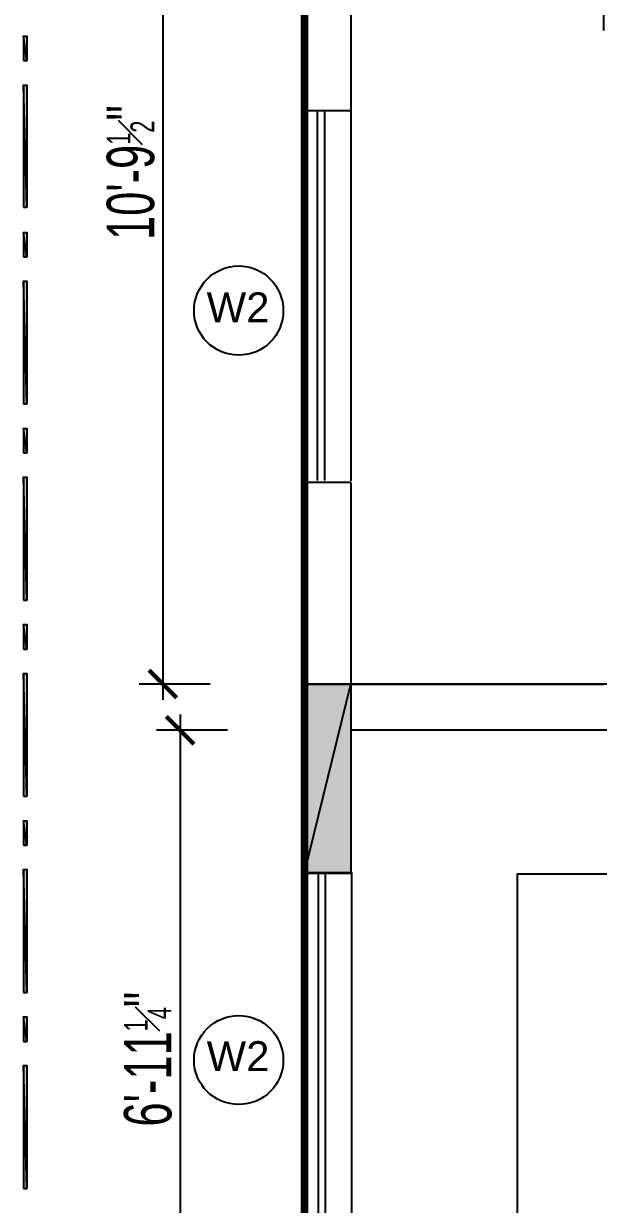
# Model space of a CAD drawing. Header units: feet. Extents: x 2272 to 4893, y 337 to 2916.
# Drawn here: x 3562.7 to 3635.4, y 2372.4 to 2521.8 of the extents above; entities that cross this region are included whole.
import ezdxf

# ---------------------------------------------------------------- set-up
doc = ezdxf.new("R2010")
doc.units = ezdxf.units.FT
doc.layers.add('BNE_COPPER PIPE', color=3, linetype='Continuous')
doc.styles.add('Arial$001', font='arial.ttf', dxfattribs={"height": 2.98458})
doc.styles.add('For DIM', font='ARIALN.TTF', dxfattribs={"width": 0.8})
doc.dimstyles.new('wor dim1', dxfattribs={"dimtxt": 6, "dimasz": 3.5, "dimexe": 3, "dimexo": 2, "dimgap": 1, "dimtad": 1, "dimzin": 3, "dimdsep": 46, "dimlunit": 4, "dimtxsty": 'For DIM', "dimblk1": 'ARCHTICK', "dimblk2": 'ARCHTICK', "dimsah": 1, "dimcen": 0.0625, "dimdle": 2, "dimclrd": 8, "dimclre": 8, "dimclrt": 4, "dimadec": 0, "dimazin": 0, "dimtfac": 0.5, "dimtofl": 0, "dimtmove": 2, "dimatfit": 3, "dimldrblk": 'ARCHTICK', "dimfxl": 6, "dimfxlon": 1, "dimfrac": 1, "dimtolj": 1, "dimtzin": 1, "dimlwe": -1, "dimarcsym": 0})

# ---------------------------------------------------------------- blocks, each defined once
blk = doc.blocks.new('_ARCHTICK')
at = {"color": 0, "linetype": 'ByBlock', "ltscale": 0.5, "const_width": 0.15}
blk.add_lwpolyline([(-0.5, -0.5), (0.5, 0.5)], dxfattribs=at)
blk = doc.blocks.new('*D109')
at = {"layer": 'BNE_COPPER PIPE', "color": 8, "lineweight": -2, "ltscale": 2, "transparency": 16777216}
blk.add_line((3580.33, 2569.74), (3580.33, 2436.23), dxfattribs=at)
at = {"layer": 'BNE_COPPER PIPE', "color": 8, "ltscale": 2, "transparency": 16777216}
for p, q in [((3586.33, 2567.74), (3577.33, 2567.74)), ((3586.33, 2438.23), (3577.33, 2438.23))]:
    blk.add_line(p, q, dxfattribs=at)
at = {"layer": 'Defpoints', "color": 0, "ltscale": 2, "transparency": 16777216}
for p in [(3604.09, 2567.74), (3580.33, 2438.23), (3604.09, 2438.23)]:
    blk.add_point(p, dxfattribs=at)
at = {"layer": 'BNE_COPPER PIPE', "color": 8, "lineweight": -2, "ltscale": 2, "transparency": 16777216, "xscale": 3.5, "yscale": 3.5, "zscale": 3.5}
for p, rotation in [((3580.33, 2567.74), 90), ((3580.33, 2438.23), 270)]:
    blk.add_blockref('_ARCHTICK', p, dxfattribs=dict(at, rotation=rotation))
at = {"layer": 'BNE_COPPER PIPE', "color": 0, "ltscale": 2, "transparency": 16777216, "insert": (3576.27, 2502.98), "char_height": 6, "attachment_point": 5, "rotation": 90, "style": 'For DIM'}
blk.add_mtext('\\A1;10\'-9{\\H0.5x;\\S1#2;}"', dxfattribs=at)
blk = doc.blocks.new('ARCHTICK')
at = {"color": 0, "const_width": 0.15}
blk.add_lwpolyline([(-0.5, -0.5), (0.5, 0.5)], dxfattribs=at)
blk = doc.blocks.new('*D110')
at = {"layer": 'BNE_COPPER PIPE', "color": 8, "lineweight": -2, "ltscale": 2, "transparency": 16777216}
blk.add_line((3582.52, 2434.38), (3582.52, 2347.11), dxfattribs=at)
at = {"layer": 'BNE_COPPER PIPE', "color": 8, "ltscale": 2, "transparency": 16777216}
for p, q in [((3588.52, 2432.38), (3579.52, 2432.38)), ((3588.52, 2349.11), (3579.52, 2349.11))]:
    blk.add_line(p, q, dxfattribs=at)
at = {"layer": 'Defpoints', "color": 0, "ltscale": 2, "transparency": 16777216}
for p in [(3604.09, 2432.38), (3582.52, 2349.11), (3604.09, 2349.11)]:
    blk.add_point(p, dxfattribs=at)
at = {"layer": 'BNE_COPPER PIPE', "color": 8, "lineweight": -2, "ltscale": 2, "transparency": 16777216, "xscale": 3.5, "yscale": 3.5, "zscale": 3.5}
for p, rotation in [((3582.52, 2432.38), 90), ((3582.52, 2349.11), 270)]:
    blk.add_blockref('_ARCHTICK', p, dxfattribs=dict(at, rotation=rotation))
at = {"layer": 'BNE_COPPER PIPE', "color": 0, "ltscale": 2, "transparency": 16777216, "insert": (3578.45, 2390.75), "char_height": 6, "attachment_point": 5, "rotation": 90, "style": 'For DIM'}
blk.add_mtext('\\A1;6\'-11{\\H0.5x;\\S1#4;}"', dxfattribs=at)
blk = doc.blocks.new('*D117')
at = {"layer": 'BNE_COPPER PIPE', "color": 8, "ltscale": 2, "transparency": 16777216}
for p, q in [((3636.09, 2520.95), (3636.09, 2529.95)), ((3712.03, 2520.95), (3712.03, 2529.95))]:
    blk.add_line(p, q, dxfattribs=at)
at = {"layer": 'BNE_COPPER PIPE', "color": 8, "lineweight": -2, "ltscale": 2, "transparency": 16777216}
for p, q in [((3634.09, 2526.95), (3668.73, 2526.95)), ((3714.03, 2526.95), (3679.39, 2526.95))]:
    blk.add_line(p, q, dxfattribs=at)
at = {"layer": 'Defpoints', "color": 0, "ltscale": 2, "transparency": 16777216}
for p in [(3636.09, 2526.95), (3636.09, 2518.23), (3712.03, 2518.23)]:
    blk.add_point(p, dxfattribs=at)
at = {"layer": 'BNE_COPPER PIPE', "color": 8, "lineweight": -2, "ltscale": 2, "transparency": 16777216, "xscale": 3.5, "yscale": 3.5, "zscale": 3.5, "rotation": 180}
blk.add_blockref('_ARCHTICK', (3636.09, 2526.95), dxfattribs=at)
at = {"layer": 'BNE_COPPER PIPE', "color": 8, "lineweight": -2, "ltscale": 2, "transparency": 16777216, "xscale": 3.5, "yscale": 3.5, "zscale": 3.5}
blk.add_blockref('_ARCHTICK', (3712.03, 2526.95), dxfattribs=at)
at = {"layer": 'BNE_COPPER PIPE', "color": 0, "ltscale": 2, "transparency": 16777216, "insert": (3674.06, 2526.95), "char_height": 6, "attachment_point": 5, "style": 'For DIM'}
blk.add_mtext('\\A1;6\'3"', dxfattribs=at)

msp = doc.modelspace()

# ---------------------------------------------------------------- hatches: boundary and pattern name
at = {"true_color": 0x999999, "transparency": 33554687}
h = msp.add_hatch(color=253, dxfattribs=at)
h.paths.add_polyline_path([(3562.714, 2517.156), (3563.139, 2517.156), (3562.714, 2520.258)])
h.paths.add_polyline_path([(3563.139, 2517.156), (3562.714, 2520.258), (3563.139, 2520.258)])
h = msp.add_hatch(color=253, dxfattribs=at)
h.paths.add_polyline_path([(3562.714, 2517.156), (3563.139, 2517.156), (3562.714, 2520.258)])
h.paths.add_polyline_path([(3563.139, 2517.156), (3562.714, 2520.258), (3563.139, 2520.258)])
h = msp.add_hatch(color=253, dxfattribs=at)
h.paths.add_polyline_path([(3562.714, 2498.608), (3563.139, 2498.608), (3562.714, 2514.054)])
h.paths.add_polyline_path([(3563.139, 2498.608), (3562.714, 2514.054), (3563.139, 2514.054)])
h = msp.add_hatch(color=253, dxfattribs=at)
h.paths.add_polyline_path([(3562.714, 2498.608), (3563.139, 2498.608), (3562.714, 2514.054)])
h.paths.add_polyline_path([(3563.139, 2498.608), (3562.714, 2514.054), (3563.139, 2514.054)])
h = msp.add_hatch(color=253, dxfattribs=at)
h.paths.add_polyline_path([(3562.714, 2492.338), (3563.139, 2492.338), (3562.714, 2495.408)])
h.paths.add_polyline_path([(3563.139, 2492.338), (3562.714, 2495.408), (3563.139, 2495.408)])
h = msp.add_hatch(color=253, dxfattribs=at)
h.paths.add_polyline_path([(3562.714, 2492.338), (3563.139, 2492.338), (3562.714, 2495.408)])
h.paths.add_polyline_path([(3563.139, 2492.338), (3562.714, 2495.408), (3563.139, 2495.408)])
h = msp.add_hatch(color=253, dxfattribs=at)
h.paths.add_polyline_path([(3562.714, 2473.692), (3563.139, 2473.692), (3562.714, 2489.236)])
h.paths.add_polyline_path([(3563.139, 2473.692), (3562.714, 2489.236), (3563.139, 2489.236)])
h = msp.add_hatch(color=253, dxfattribs=at)
h.paths.add_polyline_path([(3562.714, 2473.692), (3563.139, 2473.692), (3562.714, 2489.236)])
h.paths.add_polyline_path([(3563.139, 2473.692), (3562.714, 2489.236), (3563.139, 2489.236)])
h = msp.add_hatch(color=253, dxfattribs=at)
h.paths.add_polyline_path([(3562.714, 2467.488), (3563.139, 2467.488), (3562.714, 2470.59)])
h.paths.add_polyline_path([(3563.139, 2467.488), (3562.714, 2470.59), (3563.139, 2470.59)])
h = msp.add_hatch(color=253, dxfattribs=at)
h.paths.add_polyline_path([(3562.714, 2467.488), (3563.139, 2467.488), (3562.714, 2470.59)])
h.paths.add_polyline_path([(3563.139, 2467.488), (3562.714, 2470.59), (3563.139, 2470.59)])
h = msp.add_hatch(color=253, dxfattribs=at)
h.paths.add_polyline_path([(3562.714, 2448.842), (3563.139, 2448.842), (3562.714, 2464.418)])
h.paths.add_polyline_path([(3563.139, 2448.842), (3562.714, 2464.418), (3563.139, 2464.418)])
h = msp.add_hatch(color=253, dxfattribs=at)
h.paths.add_polyline_path([(3562.714, 2448.842), (3563.139, 2448.842), (3562.714, 2464.418)])
h.paths.add_polyline_path([(3563.139, 2448.842), (3562.714, 2464.418), (3563.139, 2464.418)])
h = msp.add_hatch(color=253, dxfattribs=at)
h.paths.add_polyline_path([(3562.714, 2442.67), (3563.139, 2442.67), (3562.714, 2445.772)])
h.paths.add_polyline_path([(3563.139, 2442.67), (3562.714, 2445.772), (3563.139, 2445.772)])
h = msp.add_hatch(color=253, dxfattribs=at)
h.paths.add_polyline_path([(3562.714, 2442.67), (3563.139, 2442.67), (3562.714, 2445.772)])
h.paths.add_polyline_path([(3563.139, 2442.67), (3562.714, 2445.772), (3563.139, 2445.772)])
h = msp.add_hatch(color=253, dxfattribs=at)
h.paths.add_polyline_path([(3562.714, 2424.024), (3563.139, 2424.024), (3562.714, 2439.568)])
h.paths.add_polyline_path([(3563.139, 2424.024), (3562.714, 2439.568), (3563.139, 2439.568)])
h = msp.add_hatch(color=253, dxfattribs=at)
h.paths.add_polyline_path([(3562.714, 2424.024), (3563.139, 2424.024), (3562.714, 2439.568)])
h.paths.add_polyline_path([(3563.139, 2424.024), (3562.714, 2439.568), (3563.139, 2439.568)])
at = {"true_color": 0x4d4d4d, "transparency": 33554687}
h = msp.add_hatch(color=251, dxfattribs=at)
h.paths.add_polyline_path([(3598.243, 2438.229), (3598.243, 2414.326), (3604.088, 2438.229)])
h.paths.add_polyline_path([(3598.243, 2414.326), (3604.088, 2438.229), (3604.088, 2414.326)])
at = {"true_color": 0x999999, "transparency": 33554687}
h = msp.add_hatch(color=253, dxfattribs=at)
h.paths.add_polyline_path([(3562.714, 2417.852), (3563.139, 2417.852), (3562.714, 2420.922)])
h.paths.add_polyline_path([(3563.139, 2417.852), (3562.714, 2420.922), (3563.139, 2420.922)])
h = msp.add_hatch(color=253, dxfattribs=at)
h.paths.add_polyline_path([(3562.714, 2417.852), (3563.139, 2417.852), (3562.714, 2420.922)])
h.paths.add_polyline_path([(3563.139, 2417.852), (3562.714, 2420.922), (3563.139, 2420.922)])
h = msp.add_hatch(color=253, dxfattribs=at)
h.paths.add_polyline_path([(3562.714, 2399.206), (3563.139, 2399.206), (3562.714, 2414.75)])
h.paths.add_polyline_path([(3563.139, 2399.206), (3562.714, 2414.75), (3563.139, 2414.75)])
h = msp.add_hatch(color=253, dxfattribs=at)
h.paths.add_polyline_path([(3562.714, 2399.206), (3563.139, 2399.206), (3562.714, 2414.75)])
h.paths.add_polyline_path([(3563.139, 2399.206), (3562.714, 2414.75), (3563.139, 2414.75)])
h = msp.add_hatch(color=253, dxfattribs=at)
h.paths.add_polyline_path([(3562.714, 2393.002), (3563.139, 2393.002), (3562.714, 2396.104)])
h.paths.add_polyline_path([(3563.139, 2393.002), (3562.714, 2396.104), (3563.139, 2396.104)])
h = msp.add_hatch(color=253, dxfattribs=at)
h.paths.add_polyline_path([(3562.714, 2393.002), (3563.139, 2393.002), (3562.714, 2396.104)])
h.paths.add_polyline_path([(3563.139, 2393.002), (3562.714, 2396.104), (3563.139, 2396.104)])
h = msp.add_hatch(color=253, dxfattribs=at)
h.paths.add_polyline_path([(3562.714, 2374.356), (3563.139, 2374.356), (3562.714, 2389.932)])
h.paths.add_polyline_path([(3563.139, 2374.356), (3562.714, 2389.932), (3563.139, 2389.932)])
h = msp.add_hatch(color=253, dxfattribs=at)
h.paths.add_polyline_path([(3562.714, 2374.356), (3563.139, 2374.356), (3562.714, 2389.932)])
h.paths.add_polyline_path([(3563.139, 2374.356), (3562.714, 2389.932), (3563.139, 2389.932)])

# ---------------------------------------------------------------- linework, layer by layer
for p, q in [((3717.531, 2438.229), (3604.088, 2438.229)), ((3604.088, 2438.229), (3636.088, 2438.229))]:
    msp.add_line(p, q)
at = {"color": 253, "linetype": 'Continuous', "lineweight": -2, "true_color": 0x999999, "transparency": 33554687}
for points in [[(3598.243, 2573.584), (3598.243, 2510.788), (3598.243, 2510.788)], [(3604.088, 2567.739), (3604.088, 2510.788), (3604.088, 2510.788)], [(3598.243, 2463.994), (3598.243, 2510.788), (3598.243, 2510.788)], [(3604.088, 2510.788), (3598.243, 2510.788), (3598.243, 2510.788)], [(3599.908, 2463.994), (3599.908, 2510.788), (3599.908, 2510.788)], [(3600.822, 2463.994), (3600.822, 2510.788), (3600.822, 2510.788)], [(3604.088, 2510.788), (3604.088, 2463.994), (3604.088, 2463.994)], [(3604.088, 2463.733), (3598.243, 2463.733), (3598.243, 2463.733)], [(3598.243, 2463.733), (3598.243, 2414.26), (3598.243, 2414.26)], [(3604.088, 2463.733), (3604.088, 2436.302), (3604.088, 2436.302)], [(3604.088, 2432.384), (3604.088, 2414.26), (3604.088, 2414.26)], [(3741.696, 2432.384), (3604.088, 2432.384), (3604.088, 2432.384)], [(3598.243, 2367.27), (3598.243, 2414.424), (3598.243, 2414.424)], [(3604.088, 2414.26), (3598.243, 2414.26), (3598.243, 2414.26)], [(3600.006, 2367.27), (3600.006, 2414.424), (3600.006, 2414.424)], [(3600.92, 2367.27), (3600.92, 2414.424), (3600.92, 2414.424)], [(3604.186, 2414.424), (3604.186, 2367.27), (3604.186, 2367.27)], [(3746.464, 2414.162), (3625.15, 2414.162), (3625.15, 2370.927), (3652.091, 2370.927), (3645.233, 2365.996)]]:
    msp.add_lwpolyline(points, dxfattribs=at)
for points in [[(3562.714, 2517.156), (3563.139, 2517.156), (3562.714, 2520.258)], [(3563.139, 2517.156), (3562.714, 2520.258), (3563.139, 2520.258)], [(3562.714, 2517.156), (3563.139, 2517.156), (3562.714, 2520.258)], [(3563.139, 2517.156), (3562.714, 2520.258), (3563.139, 2520.258)], [(3562.714, 2498.608), (3563.139, 2498.608), (3562.714, 2514.054)], [(3563.139, 2498.608), (3562.714, 2514.054), (3563.139, 2514.054)], [(3562.714, 2498.608), (3563.139, 2498.608), (3562.714, 2514.054)], [(3563.139, 2498.608), (3562.714, 2514.054), (3563.139, 2514.054)], [(3562.714, 2492.338), (3563.139, 2492.338), (3562.714, 2495.408)], [(3563.139, 2492.338), (3562.714, 2495.408), (3563.139, 2495.408)], [(3562.714, 2492.338), (3563.139, 2492.338), (3562.714, 2495.408)], [(3563.139, 2492.338), (3562.714, 2495.408), (3563.139, 2495.408)], [(3562.714, 2473.692), (3563.139, 2473.692), (3562.714, 2489.236)], [(3563.139, 2473.692), (3562.714, 2489.236), (3563.139, 2489.236)], [(3562.714, 2473.692), (3563.139, 2473.692), (3562.714, 2489.236)], [(3563.139, 2473.692), (3562.714, 2489.236), (3563.139, 2489.236)], [(3562.714, 2467.488), (3563.139, 2467.488), (3562.714, 2470.59)], [(3563.139, 2467.488), (3562.714, 2470.59), (3563.139, 2470.59)], [(3562.714, 2467.488), (3563.139, 2467.488), (3562.714, 2470.59)], [(3563.139, 2467.488), (3562.714, 2470.59), (3563.139, 2470.59)], [(3562.714, 2448.842), (3563.139, 2448.842), (3562.714, 2464.418)], [(3563.139, 2448.842), (3562.714, 2464.418), (3563.139, 2464.418)], [(3562.714, 2448.842), (3563.139, 2448.842), (3562.714, 2464.418)], [(3563.139, 2448.842), (3562.714, 2464.418), (3563.139, 2464.418)], [(3562.714, 2442.67), (3563.139, 2442.67), (3562.714, 2445.772)], [(3563.139, 2442.67), (3562.714, 2445.772), (3563.139, 2445.772)], [(3562.714, 2442.67), (3563.139, 2442.67), (3562.714, 2445.772)], [(3563.139, 2442.67), (3562.714, 2445.772), (3563.139, 2445.772)], [(3562.714, 2424.024), (3563.139, 2424.024), (3562.714, 2439.568)], [(3563.139, 2424.024), (3562.714, 2439.568), (3563.139, 2439.568)], [(3562.714, 2424.024), (3563.139, 2424.024), (3562.714, 2439.568)], [(3563.139, 2424.024), (3562.714, 2439.568), (3563.139, 2439.568)], [(3598.243, 2438.229), (3604.088, 2438.229), (3604.088, 2414.326), (3598.243, 2414.326)], [(3562.714, 2417.852), (3563.139, 2417.852), (3562.714, 2420.922)], [(3563.139, 2417.852), (3562.714, 2420.922), (3563.139, 2420.922)], [(3562.714, 2417.852), (3563.139, 2417.852), (3562.714, 2420.922)], [(3563.139, 2417.852), (3562.714, 2420.922), (3563.139, 2420.922)], [(3562.714, 2399.206), (3563.139, 2399.206), (3562.714, 2414.75)], [(3563.139, 2399.206), (3562.714, 2414.75), (3563.139, 2414.75)], [(3562.714, 2399.206), (3563.139, 2399.206), (3562.714, 2414.75)], [(3563.139, 2399.206), (3562.714, 2414.75), (3563.139, 2414.75)], [(3562.714, 2393.002), (3563.139, 2393.002), (3562.714, 2396.104)], [(3563.139, 2393.002), (3562.714, 2396.104), (3563.139, 2396.104)], [(3562.714, 2393.002), (3563.139, 2393.002), (3562.714, 2396.104)], [(3563.139, 2393.002), (3562.714, 2396.104), (3563.139, 2396.104)], [(3562.714, 2374.356), (3563.139, 2374.356), (3562.714, 2389.932)], [(3563.139, 2374.356), (3562.714, 2389.932), (3563.139, 2389.932)], [(3562.714, 2374.356), (3563.139, 2374.356), (3562.714, 2389.932)], [(3563.139, 2374.356), (3562.714, 2389.932), (3563.139, 2389.932)]]:
    msp.add_lwpolyline(points, close=True, dxfattribs=at)
at = {"color": 251, "linetype": 'Continuous', "lineweight": -2, "true_color": 0x4d4d4d, "transparency": 33554687}
for points in [[(3598.243, 2438.229), (3598.243, 2414.326), (3604.088, 2438.229)], [(3598.243, 2414.326), (3604.088, 2438.229), (3604.088, 2414.326)]]:
    msp.add_lwpolyline(points, close=True, dxfattribs=at)
at = {"color": 253, "linetype": 'Continuous', "lineweight": -2, "true_color": 0x999999, "transparency": 33554687}
for points in [[(3595.565, 2485.513), (3595.565, 2488.616), (3593.05, 2491.163), (3589.916, 2491.163), (3589.916, 2491.163), (3586.813, 2491.163), (3584.266, 2488.616), (3584.266, 2485.513), (3584.266, 2485.513), (3584.266, 2482.379), (3586.813, 2479.864), (3589.916, 2479.864), (3589.916, 2479.864), (3593.05, 2479.864), (3595.565, 2482.379), (3595.565, 2485.513)], [(3595.565, 2390.618), (3595.565, 2393.753), (3593.05, 2396.267), (3589.916, 2396.267), (3589.916, 2396.267), (3586.813, 2396.267), (3584.266, 2393.753), (3584.266, 2390.618), (3584.266, 2390.618), (3584.266, 2387.516), (3586.813, 2385.001), (3589.916, 2385.001), (3589.916, 2385.001), (3593.05, 2385.001), (3595.565, 2387.516), (3595.565, 2390.618)]]:
    msp.add_open_spline(points, degree=3, knots=[0, 0, 0, 0, 0.0625, 0.0625, 0.0625, 0.062501, 0.125, 0.125, 0.125, 0.125001, 0.1875, 0.1875, 0.1875, 0.187501, 1, 1, 1, 1], dxfattribs=at)
at = {"layer": 'BNE_COPPER PIPE', "color": 7, "ltscale": 2, "true_color": 0xffffff, "const_width": 1}
msp.add_lwpolyline([(3598.243, 2165.887), (3598.243, 2573.584), (3960.452, 2573.584), (3960.452, 2502.951)], dxfattribs=at)

# ---------------------------------------------------------------- texts
at = {"color": 7, "true_color": 0x000007, "transparency": 33554687, "style": 'Arial$001'}
for p in [(3585.866, 2484.03), (3585.866, 2389.233)]:
    msp.add_text('W2', height=3.7905, dxfattribs=at).set_placement(p)

# ---------------------------------------------------------------- dimensions: what is measured, and where the dimension line sits
at = {"layer": 'BNE_COPPER PIPE', "color": 1, "ltscale": 2}
for base, p1, p2, picture, middle in [((3580.334, 2438.229), (3604.088, 2567.739), (3604.088, 2438.229), '*D109', (3576.271, 2502.984)), ((3582.517, 2349.114), (3604.088, 2432.384), (3604.088, 2349.114), '*D110', (3578.453, 2390.749))]:
    dim = msp.add_linear_dim(base=base, p1=p1, p2=p2, angle=90, dimstyle='wor dim1', override={"dimclrt": 0, "dimldrblk": 'ARCHTICK'}, dxfattribs=at)
    dim.commit()
    dim.dimension.update_dxf_attribs({"geometry": picture, "text_midpoint": middle})
at = {"layer": 'BNE_COPPER PIPE', "color": 114, "ltscale": 2, "true_color": 0x139b48}
dim = msp.add_linear_dim(base=(3636.088, 2526.951), p1=(3712.032, 2518.229), p2=(3636.088, 2518.229), text='6\'3"', dimstyle='wor dim1', override={"dimclrt": 0, "dimldrblk": 'ARCHTICK'}, dxfattribs=at)
dim.commit()
dim.dimension.update_dxf_attribs({"geometry": '*D117', "text_midpoint": (3674.06, 2526.951), "dimtype": 160})

doc.saveas('drawing.dxf')
